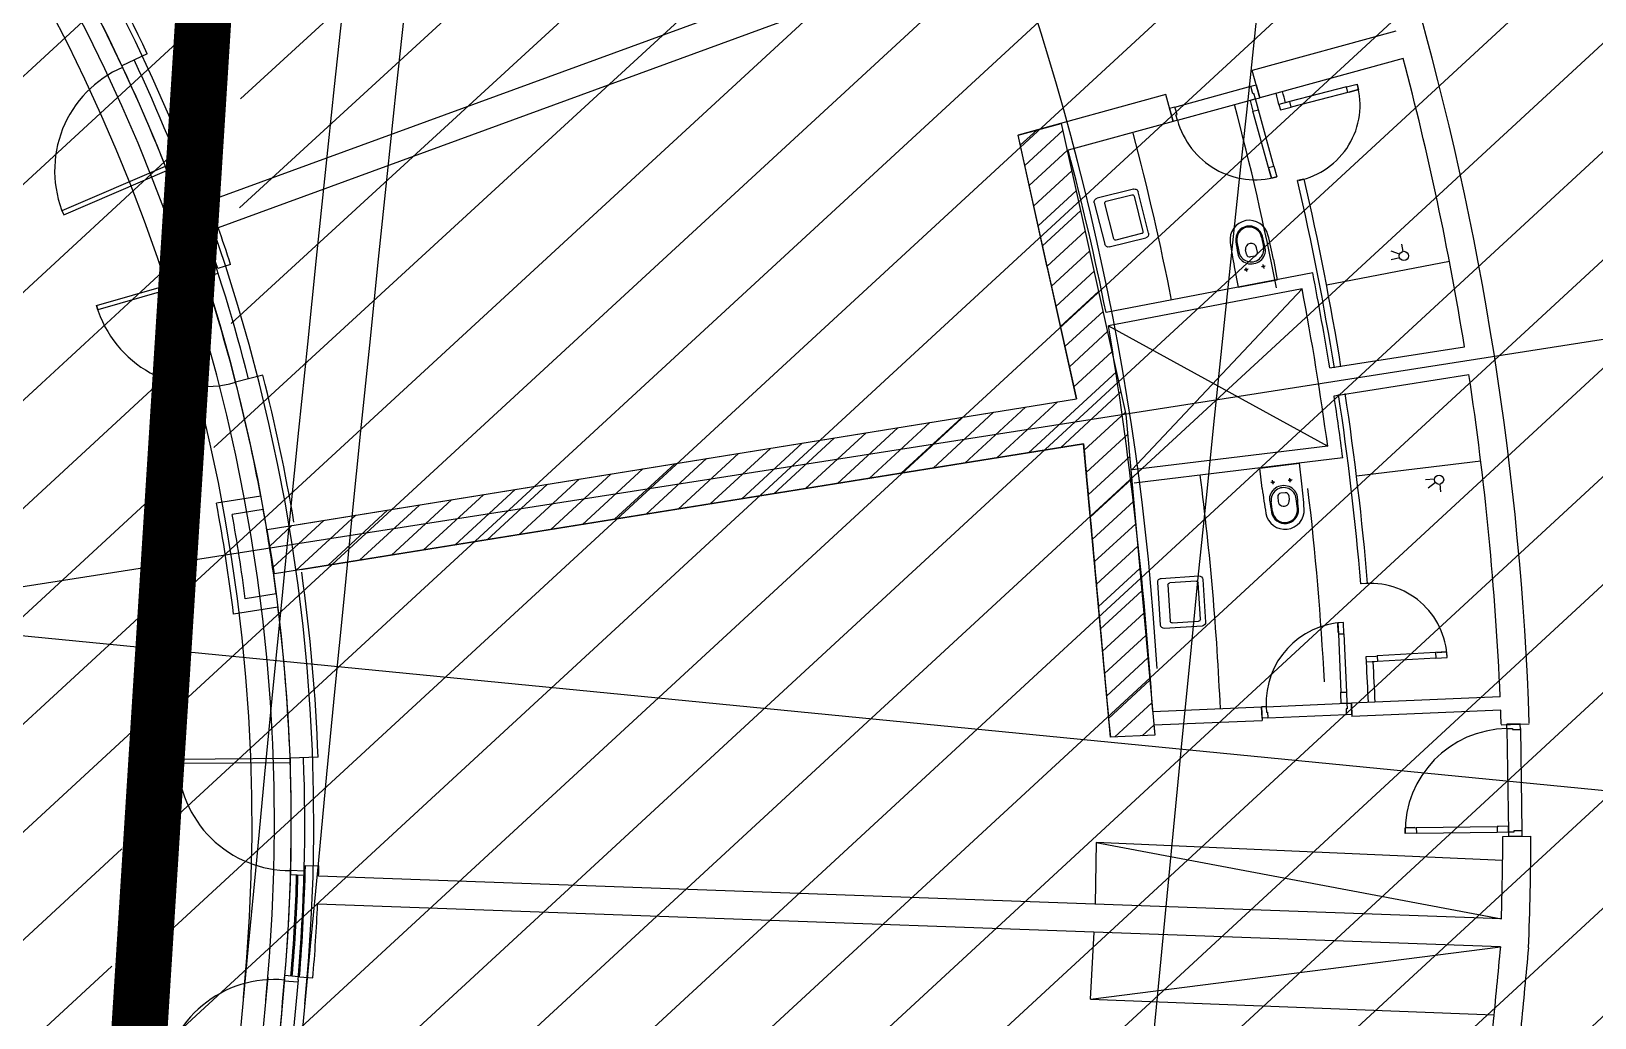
# Model space of a CAD drawing. Extents: x -678889171 to 586587, y -792238163 to 335485.
# Drawn here: x -678732955 to -678719034, y -791991106 to -791982318 of the extents above; entities that cross this region are included whole.
import ezdxf
from ezdxf.enums import TextEntityAlignment as Align

# ---------------------------------------------------------------- set-up
doc = ezdxf.new("R2010")
doc.units = 0
doc.header["$MEASUREMENT"] = 0
for name, color, linetype in [('A-FLOR-PATT', 252, 'Continuous'), ('A-SITE-PATT', 252, 'Continuous'), ('A-WALL', 252, 'Continuous')]:
    doc.layers.add(name, color=color, linetype=linetype)
for name, color, linetype, lineweight in [('BASEMENT3 LAYOUT$0$A-TABL-TEXT', 252, 'Continuous', 30), ('BASEMENT3 LAYOUT$0$HATCH11', 252, 'Continuous', 15), ('BASEMENT3 LAYOUT$0$HATCH2', 252, 'Continuous', 15)]:
    doc.layers.add(name, color=color, linetype=linetype, lineweight=lineweight)
doc.styles.add('Ground floor Towers$0$$Bas01-Rname$0$EN-SC', font='swissc.ttf')
doc.styles.add('Ground floor Towers$0$$Bas01-Rname$0$EN-SCL', font='swisscl.ttf')
doc.styles.add('Ground floor Towers$0$04-Ground Floor$0$V2-lower ground$0$LEVEL  FOR LICENSE LOWER GR$0$$LG- LEVEL$0$AR-SR', font='sarb.shx')

# ---------------------------------------------------------------- blocks, each defined once
blk = doc.blocks.new('A$C61C61320')
at = {"layer": 'BASEMENT3 LAYOUT$0$HATCH11'}
h = blk.add_hatch(dxfattribs=at)
h.set_pattern_fill('JIS_WOOD', color=256, scale=1000, style=0)
h.set_pattern_definition([(45, (-55979.95959305647, -92778.05480168064), (-499.9999991609842, 499.9999991609843), [])])
edge = h.paths.add_edge_path()
edge.add_line((-21467.74319023453, -134455.7384705361), (-52625.22989511769, -137297.8907696561))
edge.add_arc((469730.797268165, -78930.5305383486), 525606.8567419754, 175.7647423383216, 186.3757064635938, ccw=False)
edge.add_arc((-39265.1562679424, -44102.43736154633), 15691.08979022459, 0.9729785529091828, 165.2727067888424, ccw=False)
edge.add_arc((542230.0773749191, -76004.92878418005), 566720.1514529854, 176.7459500062832, 185.9199427217102)
at = {"layer": 'BASEMENT3 LAYOUT$0$HATCH2'}
h = blk.add_hatch(dxfattribs=at)
h.set_pattern_fill('JIS_WOOD', color=256, scale=1000, style=0)
h.set_pattern_definition([(45, (-845211.5632561638, -471074.8112416068), (-499.9999991609842, 499.9999991609843), [])])
edge = h.paths.add_edge_path()
edge.add_line((-87728.88771757309, -14436.92520058164), (11085.99286301623, -14077.61977391216))
edge.add_line((11085.9928630162, -14077.61977391216), (11086.00013759563, -61296.12011963065))
edge.add_line((11086.00013759569, -61296.12011963065), (-23868.16462742418, -60220.57708285929))
edge.add_line((-23868.16462742421, -60220.57708285929), (-23388.15647815715, -47455.2645226442))
edge.add_arc((-38984.06513334403, -44366.02445463254), 15898.9235792472, 348.7958745272753, 525.9866040010601)
edge.add_line((-54409.82303213701, -40516.12001080933), (-55179.78612954497, -49076.3717473704))
edge.add_line((-55179.78612954495, -49076.3717473704), (-87616.00626249687, -47227.09333388295))
edge.add_line((-87616.00626249681, -47227.09333388295), (-87728.88771757303, -14436.92520058164))
at = {"layer": 'BASEMENT3 LAYOUT$0$A-TABL-TEXT', "const_width": 500, "elevation": 212772}
blk.add_lwpolyline([(13292.15624613373, -61228.05794782194), (-23867.92079966073, -60211.66026523305), (-23463.29049043171, -42182.9191966572, 0.3384124495391637), (-36329.243561532, -28846.11297907433)], format="xyb", dxfattribs=at)
blk = doc.blocks.new('2')
at = {"layer": 'BASEMENT3 LAYOUT$0$A-TABL-TEXT', "const_width": 500, "elevation": 212772}
blk.add_lwpolyline([(131213.0125477271, 170969.3027568094), (94052.93550193263, 171985.7004393983), (94457.56581116165, 190014.4415079741, 0.3384124495391637), (81591.61274006136, 203351.247725557)], format="xyb", dxfattribs=at)
blk = doc.blocks.new('GR')
at = {"layer": 'A-FLOR-PATT'}
for p, q in [((121701.7436264968, 211239.8954150328), (49525, 196905)), ((74096.67376443453, 206778.3484341448), (64553.11298490399, 202838.5468063315)), ((71391.99909808383, 205932.2847276525), (64459.37893132203, 203070.4041618489)), ((74959.05192426144, 205012.7973490734), (73696.27818250368, 204610.2749584075)), ((75033.87045342546, 204774.2527222701), (73772.20425202655, 204372.083371724)), ((73772.20425202655, 204372.083371724), (73696.27818250368, 204610.2749584075)), ((74538.69564831826, 204499.2086156866), (74634.40886010631, 204528.1737859641)), ((74634.40886010631, 204528.1737859641), (74648.89144524507, 204480.3171800701)), ((72934.06510511646, 204367.3115359342), (71635.57430983766, 203950.9994623823)), ((73009.99117463932, 204129.1199492508), (72934.06510511645, 204367.3115359343)), ((73021.18497860507, 204258.6371247633), (73688.12142131865, 204471.2301194272)), ((73688.12142131865, 204471.2301194272), (73735.75973865534, 204486.4153333318)), ((73709.380720785, 204404.5364751559), (73688.12142131865, 204471.2301194272)), ((73718.90838425234, 204407.5735179368), (73709.380720785, 204404.5364751559)), ((73734.0935981569, 204359.9352006002), (73718.90838425234, 204407.5735179368)), ((73734.0935981569, 204359.9352006002), (73772.20425202626, 204372.0833717238)), ((73735.75973865534, 204486.4153333318), (73772.20425202626, 204372.0833717238)), ((74538.69564831826, 204499.2086156866), (74040.98694702034, 204348.5897302435)), ((74553.17823345702, 204451.3520097926), (74055.4695321591, 204300.7331243495)), ((74553.17823345702, 204451.3520097926), (74538.69564831826, 204499.2086156866)), ((74648.89144524507, 204480.3171800701), (74553.17823345702, 204451.3520097926)), ((74648.89144524507, 204480.3171800701), (74565.62095098945, 204455.1174819287)), ((74565.62095098945, 204455.1174819287), (74648.89144524507, 204480.3171800701)), ((63858.98281259195, 204360.7845743524), (63637.18302351634, 204245.4379060175)), ((73021.18497860509, 204258.6371247633), (72973.5466612684, 204243.4519108587)), ((72973.5466612684, 204243.4519108587), (73009.99117463932, 204129.1199492508)), ((73042.44427807145, 204191.943480492), (73021.18497860509, 204258.6371247633)), ((73048.10182850868, 204141.2681203744), (73734.09359815692, 204359.9352006002)), ((73734.09359815692, 204359.9352006002), (73686.45528082023, 204344.7499866956)), ((73686.45528082023, 204344.7499866956), (73712.87755301417, 204261.8593145297)), ((73712.87755301417, 204261.8593145297), (73716.82570862936, 204249.4733520222)), ((73716.82570862936, 204249.4733520222), (73764.46402596605, 204264.6585659268)), ((73874.75193323681, 203754.0348517207), (73716.82570862936, 204249.4733520222)), ((73764.46402596605, 204264.6585659268), (73734.09359815692, 204359.9352006002)), ((73922.3902505735, 203769.2200656253), (73764.46402596605, 204264.6585659268)), ((74040.98694702034, 204348.5897302435), (73945.27373523226, 204319.624559966)), ((73945.27373523226, 204319.624559966), (73959.75632037102, 204271.767954072)), ((74014.21051751047, 204340.4865245764), (73945.29251492354, 204319.5627044867)), ((73959.75632037102, 204271.767954072), (74043.02681462665, 204296.9676522134)), ((74055.4695321591, 204300.7331243495), (74040.98694702034, 204348.5897302435)), ((74043.02681462665, 204296.9676522134), (74055.4695321591, 204300.7331243495)), ((73009.99117463933, 204129.1199492507), (72086.18078486658, 203834.6456865092)), ((73048.10182850868, 204141.2681203744), (73009.99117463932, 204129.1199492508)), ((73032.91661460411, 204188.9064377111), (73042.44427807145, 204191.943480492)), ((73048.10182850868, 204141.2681203744), (73032.91661460411, 204188.9064377111)), ((71635.57430983768, 203950.9994623823, -6.574195595121094e-08), (72014.64736732762, 204070.841447892, -6.574195595121094e-08)), ((72250.55153646498, 201624.9668133421, -6.574195595121094e-08), (71635.57430983768, 203950.9994623823, -6.574195595121094e-08)), ((71943.0629231513, 202787.9831378622), (71635.57430983766, 203950.9994623823, -6.574195595121094e-08)), ((71659.14563930337, 203861.8454587148, -6.574195595121094e-08), (71800.41233006888, 204003.1121494803, -6.574195595121094e-08)), ((71706.09084891854, 203684.2842653028, -6.574195595121094e-08), (72031.01434944337, 204009.2077658277, -6.574195595121094e-08)), ((72014.64736732762, 204070.841447892, -6.574195595121094e-08), (72696.11968989394, 201504.5987424779, -6.574195595121094e-08)), ((71753.03605853347, 203506.7230718911, -6.574195595121094e-08), (72078.122823735, 203831.8098370926, -6.574195595121094e-08)), ((73874.75193323682, 203754.0348517207), (73922.3902505735, 203769.2200656253)), ((73905.12236104596, 203658.7582170473), (73874.75193323682, 203754.0348517207)), ((73905.12236104596, 203658.7582170473), (73878.70008885201, 203741.6488892132)), ((73878.70008885201, 203741.6488892132), (73905.12236104596, 203658.7582170473)), ((73952.76067838263, 203673.9434309519), (73905.12236104596, 203658.7582170473)), ((73922.3902505735, 203769.2200656253), (73952.76067838263, 203673.9434309519)), ((71799.98126814887, 203329.1618784799, -6.574195595121094e-08), (72125.2312980264, 203654.4119083574, -6.574195595121094e-08)), ((74189.84802680064, 203661.5630166888, -3.551404308755674e-08), (74139.2582407745, 203647.7057293498, -3.551404308755674e-08)), ((64061.21640242002, 203365.4749840926), (64170.94867010311, 203414.0427658941)), ((64299.27693047217, 203445.4148918874), (64189.5475604313, 203396.8405629951)), ((71846.92647776403, 203151.6006850684, -6.574195595121094e-08), (72172.33977231779, 203477.0139796222, -6.574195595121094e-08)), ((64058.64983049216, 203364.2477832872, -8.354615550108811e-07), (63156.47591361545, 202932.8752799754, -8.354615550108811e-07)), ((63173.73081365669, 202896.7883235428, -8.354615550108811e-07), (64075.90473053337, 203328.1608268546, -8.354615550108811e-07)), ((64075.90473053337, 203328.1608268546, -8.354615550108811e-07), (64058.64983049216, 203364.2477832872, -8.354615550108811e-07)), ((64081.45297817072, 203319.7532058913), (64191.18524585379, 203368.3209876929)), ((71893.87168737897, 202974.0394916567, -6.574195595121094e-08), (72219.44824660919, 203299.6160508869, -6.574195595121094e-08)), ((71940.81689699413, 202796.4782982448, -6.574195595121094e-08), (72266.55672090105, 203122.2181221517, -6.574195595121094e-08)), ((73839.15080429321, 203131.77106515), (73859.79260240472, 203045.7133115476)), ((75103.73518723212, 203056.1826034083), (75088.7992047978, 203121.1078785269)), ((73621.46402003682, 203080.8005426178), (73641.1735181712, 202994.5244945647)), ((73710.22733130022, 202974.4817010886), (73701.31648211763, 203012.5384838561)), ((73806.81497790825, 202997.0973267206), (73797.90412872566, 203035.154109488)), ((74433.76264858923, 202731.1886600324), (75518.5412554843, 202984.8951679234)), ((75072.98082950237, 203029.1661331398), (74995.68273847117, 203054.0374954158)), ((75075.06384839604, 202996.998486884), (74999.9989647893, 202976.0629120644)), ((63156.47591361545, 202932.8752799754, -8.354615550108811e-07), (63173.73081365669, 202896.7883235428, -8.354615550108811e-07)), ((71987.76210660953, 202618.9171048335, -6.574195595121094e-08), (72313.66519519221, 202944.8201934162, -6.574195595121094e-08)), ((73606.4659040973, 202856.6159395502), (73648.46967413825, 202677.2246919703)), ((73730.95819115404, 202840.3255643178), (73696.87988841937, 202832.3462609195)), ((73709.92938808752, 202853.375063986), (73717.90869148589, 202819.2967612513)), ((73784.44440704856, 202961.0479500351), (73746.2767079857, 202952.1111302289)), ((73881.87638897901, 202875.6624793678), (73847.7980862444, 202867.6831759694)), ((73860.84758591255, 202888.711979036), (73868.82688931092, 202854.6336763013)), ((73952.11726040623, 202937.5488740195), (73994.12103044718, 202758.1576264395)), ((71943.0629231513, 202787.9831378622), (72250.55153646495, 201624.9668133421)), ((72034.7073162247, 202441.3559114221, -6.574195595121094e-08), (72360.77366948384, 202767.4222646812, -6.574195595121094e-08)), ((74306.5424903159, 202831.3099085781), (72482.0505561753, 202404.1093276094)), ((73648.46967413825, 202677.2246919703), (73994.12103044718, 202758.1576264395)), ((72081.6525258394, 202263.7947180101, -6.574195595121094e-08), (72407.88214377523, 202590.024335946, -6.574195595121094e-08)), ((74217.3353574391, 202687.176827281), (72510.2938097781, 202287.4796202793)), ((72768.54171545534, 201013.2235574264), (74217.3353574391, 202687.176827281)), ((63497.76780623735, 202101.2336407635, -1.190446703111484e-07), (64446.2537086877, 202418.0529990089, -1.190446703111484e-07)), ((64438.47105461723, 202439.9461066302), (64551.35719088969, 202481.6022233503)), ((64446.2537086877, 202418.0529990089, -1.190446703111484e-07), (64458.92648291462, 202380.1135631487, -1.190446703111484e-07)), ((64455.78064629826, 202393.0379193295), (64568.6667825707, 202434.6940360497)), ((64675.60597904863, 202516.9290340495), (64563.55052100845, 202475.4251646225)), ((64458.92648291462, 202380.1135631487, -1.190446703111484e-07), (63510.44058046425, 202063.2942049032, -1.190446703111484e-07)), ((72128.5977354548, 202086.2335245989, -6.574195595121094e-08), (72454.99061806663, 202412.6264072107, -6.574195595121094e-08)), ((72510.2938097781, 202287.4796202793), (74502.52241498991, 201294.3818542883)), ((72175.54294507019, 201908.6723311872, -6.574195595121094e-08), (72502.09909235826, 202235.2284784752, -6.574195595121094e-08)), ((74492.40383874791, 201991.6261352656), (75683.98933658183, 202228.2769240279)), ((63510.44058046425, 202063.2942049032, -1.190446703111484e-07), (63497.76780623735, 202101.2336407635, -1.190446703111484e-07)), ((72222.48815468536, 201731.1111377757, -6.574195595121094e-08), (72549.20756664989, 202057.8305497402, -6.574195595121094e-08)), ((71843.82943579904, 201127.9460158627, -6.574195595121094e-08), (72596.31604094105, 201880.4326210048, -6.574195595121094e-08)), ((74541.10311431778, 201746.4152452975), (75732.69820834056, 201983.0679398782)), ((65097.82561816767, 200169.0192964975, -6.574195595121094e-08), (72250.55153646498, 201624.9668133421, -6.574195595121094e-08)), ((65335.96599864803, 200217.4931090805), (72250.55153646495, 201624.9668133421)), ((71562.2577671085, 201070.8807501988, -6.574195595121094e-08), (72082.0438517672, 201590.6668348575, -6.574195595121094e-08)), ((72125.4011044898, 201185.0112815269, -6.574195595121094e-08), (72643.42451523268, 201703.0346922697, -6.574195595121094e-08)), ((64878.02999886058, 201503.9895030295), (64763.07305822266, 201469.5671004526)), ((65002.57326694551, 201541.2584565566), (64763.07963996127, 201469.5451176585)), ((70999.11442972627, 200956.7502188704, -6.574195595121094e-08), (71518.27511983132, 201475.9109089754, -6.574195595121094e-08)), ((71280.6860984175, 201013.8154845345, -6.574195595121094e-08), (71800.15948579926, 201533.2888719162, -6.574195595121094e-08)), ((72336.73077797866, 201171.8345519891, -6.574195595121094e-08), (72690.53298952407, 201525.6367635345, -6.574195595121094e-08)), ((72696.11968989394, 201504.5987424779, -6.574195595121094e-08), (73069.66635154773, 198659.4341468274, -6.574195595121094e-08)), ((70154.39942365396, 200785.554421878, -6.574195595121094e-08), (70672.62202192773, 201303.7770201517, -6.574195595121094e-08)), ((70435.97109234496, 200842.6196875423, -6.574195595121094e-08), (70954.50638789544, 201361.1549830928, -6.574195595121094e-08)), ((70717.5427610355, 200899.6849532062, -6.574195595121094e-08), (71236.39075386361, 201418.5329460343, -6.574195595121094e-08)), ((72363.00740462868, 200973.604775612, -6.574195595121094e-08), (72719.08479476231, 201329.6821657456, -6.574195595121094e-08)), ((72329.50101484571, 201226.3755837682, -6.574195595121094e-08), (65177.45221148062, 199776.891809693, -6.574195595121094e-08)), ((65415.47438618093, 199825.1310331076, -6.574195595121094e-08), (72329.50101487405, 201226.3755836173, 6.574195595121094e-08)), ((69591.25608627195, 200671.4238905497, -6.574195595121094e-08), (70108.85328999185, 201189.0210942696, -6.574195595121094e-08)), ((69872.82775496319, 200728.4891562138, -6.574195595121094e-08), (70390.73765596002, 201246.3990572107, -6.574195595121094e-08)), ((72674.1658547202, 198626.2383955441, -6.574195595121094e-08), (72329.50101484571, 201226.3755837682, -6.574195595121094e-08)), ((74502.52241498991, 201294.3818542883), (72773.4642889012, 201014.0214994118)), ((74641.48244766051, 201195.2581882368), (72793.90756397329, 200897.0421231146)), ((74769.52205331138, 201040.5708534292), (75868.99341321217, 201220.6574701395)), ((69028.11274889065, 200557.2933592217, -6.574195595121094e-08), (69545.0845580562, 201074.2651683872, -6.574195595121094e-08)), ((69309.68441758142, 200614.3586248858, -6.574195595121094e-08), (69826.96892402438, 201131.6431313287, -6.574195595121094e-08)), ((72389.28403127869, 200775.3749992354, -6.574195595121094e-08), (72745.13982445141, 201131.2307924081, -6.574195595121094e-08)), ((73906.10128601146, 201076.0539730874), (74256.52725249634, 201132.8575118252)), ((73935.58202576597, 200894.1847277778), (73906.10128601146, 201076.0539730874)), ((74286.00799225084, 200950.9882665156), (74256.52725249634, 201132.8575118252)), ((75463.72790258305, 201039.9948659761), (75386.35969832973, 201030.6569853524)), ((68183.39774281811, 200386.0975622295, -6.574195595121094e-08), (68699.43146015261, 200902.131279564, -6.574195595121094e-08)), ((68464.96941150911, 200443.1628278934, -6.574195595121094e-08), (68981.31582612055, 200959.5092425048, -6.574195595121094e-08)), ((68746.54108019965, 200500.2280935573, -6.574195595121094e-08), (69263.20019208826, 201016.8872054459, -6.574195595121094e-08)), ((72415.56065792846, 200577.1452228585, -6.574195595121094e-08), (72771.19485414075, 200932.7794190708, -6.574195595121094e-08)), ((74044.48874089954, 200956.6589885629), (74009.93970195034, 200951.0586396733)), ((74030.01439586976, 200936.5842946435), (74024.41404698012, 200971.1333335927)), ((74197.49162767458, 200981.4605336456), (74162.94258872542, 200975.860184756)), ((74183.01728264484, 200961.3858397262), (74177.4169337552, 200995.9348786754)), ((75474.09522154264, 201009.4724949847), (75412.16754119046, 200956.9506714755)), ((75512.83940492163, 200996.2585463154), (75523.84689954101, 200930.5530672234)), ((113820, 196230), (34175.18813875422, 200776.8610822483)), ((67620.2544054361, 200271.9670309008, -6.574195595121094e-08), (68135.66272821696, 200787.3753536816, -6.574195595121094e-08)), ((67901.82607412711, 200329.0322965651, -6.574195595121094e-08), (68417.54709418444, 200844.7533166225, -6.574195595121094e-08)), ((74034.82812176338, 200692.6062265343), (74020.19506490699, 200779.8867766667)), ((74076.41200459066, 200824.7175514825), (74082.66616762144, 200786.1350762826)), ((74139.920091122, 200865.4037032436), (74101.22516749887, 200859.1313124872)), ((74174.33385212673, 200840.5905403354), (74180.58801515751, 200802.0080651356)), ((74255.52189417796, 200728.3803655808), (74241.83401550348, 200815.8141277198)), ((66775.5393993638, 200100.7712339088, -6.574195595121094e-08), (67290.00963031338, 200615.2414648584, -6.574195595121094e-08)), ((67057.1110680548, 200157.8364995727, -6.574195595121094e-08), (67571.89399628108, 200672.619427799, -6.574195595121094e-08)), ((67338.68273674557, 200214.9017652369, -6.574195595121094e-08), (67853.77836224902, 200729.9973907403, -6.574195595121094e-08)), ((72441.83728457801, 200378.9154464814, -6.574195595121094e-08), (72797.24988383031, 200734.3280457337, -6.574195595121094e-08)), ((66212.39606198203, 199986.6407025803, -6.574195595121094e-08), (66726.2408983775, 200500.4855389758, -6.574195595121094e-08)), ((66493.96773067326, 200043.7059682449, -6.574195595121094e-08), (67008.12526434544, 200557.8635019171, -6.574195595121094e-08)), ((72468.11391122802, 200180.6856701048, -6.574195595121094e-08), (72823.30491351942, 200535.8766723962, -6.574195595121094e-08)), ((65028.93088401796, 200463.2631913441), (64636.24498594319, 200386.0612071291)), ((65055.33831370691, 200346.1577841541), (64780.51769572013, 200292.1280949909)), ((65367.68105590972, 199815.4449055884, -6.574195595121094e-08), (65880.58780047367, 200328.3516501524, -6.574195595121094e-08)), ((65649.25272460049, 199872.5101712521, -6.574195595121094e-08), (66162.47216644185, 200385.7296130934, -6.574195595121094e-08)), ((65930.82439329149, 199929.5754369164, -6.574195595121094e-08), (66444.35653240979, 200443.1075760347, -6.574195595121094e-08)), ((72494.39053787803, 199982.4558937277, -6.574195595121094e-08), (72849.35994320898, 200337.4252990587, -6.574195595121094e-08)), ((65127.26517981756, 200024.0418355495, -6.574195595121094e-08), (65316.81906853803, 200213.59572427, -6.574195595121094e-08)), ((65165.15924539836, 199837.4294981037, -6.574195595121094e-08), (65598.70343450597, 200270.9736872113, -6.574195595121094e-08)), ((65177.45221148062, 199776.891809693, -6.574195595121094e-08), (65097.82561816767, 200169.0192964975, -6.574195595121094e-08)), ((72520.66716452781, 199784.2261173509, -6.574195595121094e-08), (72875.41497289808, 200138.9739257211, -6.574195595121094e-08)), ((74899.64340873124, 200087.5969717778, -3.551404308755674e-08), (74847.5976751429, 200081.0706805017, -3.551404308755674e-08)), ((72546.94379117759, 199585.996340974, -6.574195595121094e-08), (72901.47000258765, 199940.5225523841, -6.574195595121094e-08)), ((72573.22041782737, 199387.7665645971, -6.574195595121094e-08), (72927.52503227699, 199742.0711790468, -6.574195595121094e-08)), ((74706.6487300468, 199731.4703009829), (74656.82218432114, 199727.3091303486)), ((74656.82218432114, 199727.3091303486), (74664.06262122473, 199640.610940786)), ((74664.06262122473, 199640.610940786), (74656.82218432114, 199727.3091303486)), ((74656.82218432114, 199727.3091303486), (74665.14452558964, 199627.6560388973)), ((74665.14452558964, 199627.6560388973), (74714.97107131529, 199631.8172095316)), ((74714.97107131529, 199631.8172095316), (74706.6487300468, 199731.4703009829)), ((74714.97107131527, 199631.8172095316), (74758.24724591147, 199113.6211339848)), ((65201.94771621263, 199600.4328461931), (64927.12709822584, 199546.4031570299)), ((72599.49704447715, 199189.5367882203, -6.574195595121094e-08), (72953.58006196632, 199543.6198057095, -6.574195595121094e-08)), ((74665.14452558963, 199627.6560388973), (74708.4207001858, 199109.4599633506)), ((75537.20265524567, 199496.5862274757), (75019.70983390241, 199445.5844641928)), ((75636.72050550398, 199506.3942588762), (75537.20265524567, 199496.5862274757)), ((75537.20265524567, 199496.5862274757), (75542.10667094594, 199446.8273023465)), ((75636.72050550398, 199506.3942588762), (75550.13997577924, 199497.8612715577)), ((75550.13997577924, 199497.8612715577), (75636.72050550398, 199506.3942588762)), ((75641.62452120426, 199456.6353337471), (75636.72050550398, 199506.3942588762)), ((65221.8379925781, 199482.0461677112), (64829.15209450334, 199404.8441834962)), ((74920.19198364408, 199435.7764327922), (75006.77251336882, 199444.3094201107)), ((74925.09599934435, 199386.0175076631), (74920.19198364408, 199435.7764327922)), ((74996.7730463047, 199393.0816747995), (74925.08971691664, 199386.0818451188)), ((75024.61384960268, 199395.8255390636), (74925.09599934435, 199386.0175076631)), ((75006.77251336882, 199444.3094201107), (75019.70983390241, 199445.5844641928)), ((75019.70983390241, 199445.5844641928), (75024.61384960268, 199395.8255390636)), ((75542.10667094594, 199446.8273023465), (75024.61384960268, 199395.8255390636)), ((75542.10667094594, 199446.8273023465), (75641.62452120426, 199456.6353337471)), ((72625.77367112716, 198991.3070118432, -6.574195595121094e-08), (72979.63509165589, 199345.1684323719, -6.574195595121094e-08)), ((72652.05029777717, 198793.0772354666, -6.574195595121094e-08), (73005.69012134522, 199146.7170590346, -6.574195595121094e-08)), ((74708.4207001858, 199109.4599633506), (74758.24724591147, 199113.6211339848)), ((74709.50260455071, 199096.5050614619), (74708.4207001858, 199109.4599633506)), ((74716.7430414543, 199009.8068718992), (74709.50260455071, 199096.5050614619)), ((74758.24724591147, 199113.6211339848), (74766.56958717995, 199013.9680425335)), ((76127.49198038221, 199127.622927011), (74806.42959958571, 199017.2968768063)), ((72712.97527213185, 198629.4958067946, -6.574195595121094e-08), (73031.74515103432, 198948.2656856971, -6.574195595121094e-08)), ((73042.08262650907, 198869.5290183718, -6.574195595121094e-08), (74009.20485151449, 198950.7181452803)), ((74009.20485151449, 198950.7181452803), (74019.21596186243, 198831.1364650402)), ((74049.06732873055, 198954.0471854003), (74009.20609215002, 198950.7182488929)), ((74017.52843341853, 198851.0651574416), (74009.20609215002, 198950.7182488929)), ((74049.06732873055, 198954.0471854003), (74766.56958717995, 199013.9680425335)), ((74049.06732873055, 198954.0471854003), (74053.22849936479, 198904.2206396747)), ((74766.56958717995, 199013.9680425335), (74716.7430414543, 199009.8068718992)), ((74770.7307578142, 198964.1414968078), (74760.76544866906, 198963.309262681)), ((74760.76544866906, 198963.309262681), (74764.92661930331, 198913.4827169554)), ((74766.56958717995, 199013.9680425335), (74806.43082376047, 199017.2969790409)), ((74766.56958717995, 199013.9680425335), (74770.7307578142, 198964.1414968078)), ((74806.42959958571, 199017.2968768063), (74816.44070993894, 198897.7151965031)), ((74814.75316502897, 198917.6438875896), (74806.43082376047, 199017.2969790409)), ((76137.25008798281, 199008.0201176568), (74816.41640910841, 198897.7131670647)), ((73057.68271176371, 198750.7090292999), (74019.2159618624, 198831.1364650402)), ((74067.35497914418, 198855.2263280759), (74017.52843341853, 198851.0651574416)), ((74053.22849936479, 198904.2206396747), (74063.19380850992, 198905.0528738015)), ((74063.19380850992, 198905.0528738015), (74067.35497914418, 198855.2263280759)), ((74067.35497914418, 198855.2263280759), (74764.92661930331, 198913.4827169554)), ((74764.92661930331, 198913.4827169554), (74814.75316502897, 198917.6438875896)), ((76147.14393628127, 198878.3938328134), (76396.45326231532, 198897.0368692458)), ((76316.61513863613, 198892.5985892755), (76196.80013143574, 198885.9379549558)), ((76199.02034287562, 198845.9996192223), (76196.80013143574, 198885.9379549558)), ((76199.02034287562, 198845.9996192223), (76248.94326254248, 198848.7748835222)), ((76199.02034287562, 198845.9996192223), (76250.08520599283, 197927.417897352)), ((76248.94326254248, 198848.7748835222), (76249.49831540245, 198838.7902995888)), ((76249.49831540245, 198838.7902995888), (76319.39040293597, 198842.6756696086)), ((76319.39040293597, 198842.6756696086), (76316.61513863613, 198892.5985892755)), ((76318.83535007607, 198852.660253542), (76369.90021319328, 197934.0785316716)), ((73069.66635154773, 198659.4341468274, -6.574195595121094e-08), (72674.1658547202, 198626.2383955441, -6.574195595121094e-08)), ((73069.6663515477, 198659.4341468274), (72674.16585472017, 198626.2383955441)), ((72958.05181344133, 198650.0659450775, -6.574195595121094e-08), (73057.80018072389, 198749.81431236, -6.574195595121094e-08)), ((73057.68271176371, 198750.7090292999), (73069.6663515477, 198659.4341468274)), ((64384.83878912083, 198094.2871557947, -9.649102274143727e-09), (65383.71984045166, 198141.5804766581, -9.649102274143727e-09)), ((65385.61157325175, 198101.6252348616, -9.649102274143727e-09), (64386.73052192089, 198054.3319139982, -9.649102274143727e-09)), ((65383.71984045166, 198141.5804766581, -9.649102274143727e-09), (65385.61157325175, 198101.6252348616, -9.649102274143727e-09)), ((65633.02346738987, 198160.9598125786), (65383.77537646018, 198141.584793687)), ((64386.73052192089, 198054.3319139982, -9.649102274143727e-09), (64384.83878912083, 198094.2871557947, -9.649102274143727e-09)), ((75428.57405915637, 197931.8264825014), (76147.46410235926, 197971.7902884192)), ((76160.44406147263, 197972.5118571371), (76147.46410235926, 197971.7902884192)), ((76147.46410235926, 197971.7902884192), (76150.2393666591, 197921.8673687523)), ((76247.30994169298, 197977.3408170189), (76160.44406147263, 197972.5118571371)), ((76250.08520599283, 197927.417897352), (76247.30994169298, 197977.3408170189)), ((75328.72821982265, 197926.2759539017), (75428.57405915637, 197931.8264825013)), ((75328.72821982265, 197926.2759539017), (75415.59410004299, 197931.1049137834)), ((75415.59410004299, 197931.1049137834), (75328.72821982265, 197926.2759539017)), ((75331.50348412248, 197876.3530342348), (75328.72821982265, 197926.2759539017)), ((75431.34932345622, 197881.9035628345), (75331.50348412248, 197876.3530342348)), ((75428.57405915637, 197931.8264825013), (75431.34932345622, 197881.9035628345)), ((75431.34932345622, 197881.9035628345), (76150.2393666591, 197921.8673687523)), ((76150.2393666591, 197921.8673687523), (76250.08520599283, 197927.417897352)), ((76202.21504271368, 197884.6950045869), (76451.90840548016, 197898.575623627)), ((76250.08520599283, 197927.417897352), (76300.00812565969, 197930.1931616519)), ((76250.08520599283, 197927.417897352), (76252.30541743271, 197887.4795616185)), ((76372.12042463309, 197894.1401959381), (76252.30541743271, 197887.4795616185)), ((76299.45307279972, 197940.1777455852), (76369.34516033324, 197944.063115605)), ((76300.00812565969, 197930.1931616519), (76299.45307279972, 197940.1777455852)), ((76369.34516033324, 197944.063115605), (76372.12042463309, 197894.1401959381)), ((76209.21855720323, 197671.5360969693), (72587.07897524472, 197683.4077605678)), ((72587.07897524472, 197683.4077605678), (72598.41124023095, 197135.9260815616)), ((72587.07897524472, 197683.4077605678), (76219.06649941046, 197151.921073219)), ((65549.20406966636, 197142.5865304815), (65429.19882933032, 197142.5865304815)), ((65559.27266573574, 197193.1810397817), (65679.25341090675, 197195.3306416126)), ((76219.06649941046, 197151.921073219), (65680.6373305093, 197103.5198524895)), ((65550.61363861247, 197104.5305516325), (65430.6042969166, 197104.5305516325)), ((76219.77701508343, 196901.9216997498), (65681.76060649447, 196853.5223747581)), ((72592.33685804301, 196287.3381543962), (76219.77701676975, 196901.9216997557)), ((72592.33685804301, 196287.3381543962), (72600.9165062317, 196885.962967502)), ((72592.33685804297, 196287.3381543962), (76187.31091772972, 196294.0243327451)), ((65534.03358560109, 196150.6064442045), (65414.02478641803, 196156.0815792252)), ((65536.52641052239, 196200.5447235037), (65416.43689895613, 196206.0235408477)), ((65546.30860002854, 196200.217409794), (65666.1923284223, 196194.9361536887))]:
    blk.add_line(p, q, dxfattribs=at)
at = {"layer": 'A-FLOR-PATT', "extrusion": (-7.401794135233465e-17, -2.18163806663778e-17, -1)}
for p, q in [((72682.59087292466, 203513.1052906923), (72360.98943292955, 203418.3150370105)), ((72443.3084454193, 203395.9727333088), (72668.42945341591, 203462.3259108861)), ((72689.24903809978, 203450.9853515704), (72780.8796166589, 203140.1039595751)), ((72831.65899646492, 203125.9425400664), (72724.23004229227, 203490.4241720608)), ((72338.30831429816, 203376.6758676427), (72445.73726847081, 203012.1942356484)), ((72523.59846466279, 203064.2717566296), (72431.96788610367, 203375.153148625)), ((72769.53905734303, 203119.2843748913), (72544.41804934642, 203052.9311973141)), ((72487.37643783865, 202989.5131170169), (72808.97787783365, 203084.3033706986))]:
    blk.add_line(p, q, dxfattribs=at)
at = {"layer": 'A-FLOR-PATT', "extrusion": (-7.673729954374687e-17, -8.123851682006905e-18, -1)}
for p, q in [((73069.56441305106, 200058.076666275), (73402.98122502549, 200093.3740867586)), ((73439.8526482713, 200063.5621476094), (73479.85639148601, 199685.6897607052)), ((73079.75621711672, 199643.332856125), (73039.75247390202, 200021.2052430292)), ((73131.60507546877, 200002.8331541605), (73165.72591526958, 199680.5302359182)), ((73379.90281342546, 200045.9770601217), (73146.51104504336, 200021.2688657832)), ((73432.45936484914, 199708.7681723051), (73398.33852504834, 200031.0710905474)), ((73450.04445233691, 199648.8183374594), (73116.62764036248, 199613.5209169758)), ((73184.16162689246, 199665.6242663439), (73417.55339527456, 199690.3324606824))]:
    blk.add_line(p, q, dxfattribs=at)
at = {"layer": 'A-FLOR-PATT'}
for centre, radius in [((75112.1827023369, 203015.553387855), 41.49811643827707), ((73713.9190397867, 202836.3359126187), 7.499999999999993), ((73864.83723761173, 202871.6728276686), 7.499999999999993), ((75505.120141305, 201037.0323937809), 41.49811643827707), ((74027.21422142493, 200953.8588141181), 7.5), ((74180.21710820003, 200978.6603592008), 7.5)]:
    blk.add_circle(centre, radius, dxfattribs=at)
for centre, radius, start, end in [((687279.656740699, 163488.6097753342), 632022.5456272444, 169.8809308091749, 188.016783999427), ((687279.656740699, 163488.6097753342), 623072.5456272444, 169.8809308091749, 188.016783999427), ((687377.2148750997, 163494.3993246956), 622619.9563395467, 169.8833632136182, 188.0029312343603), ((687457.6315433225, 163499.1463224945), 615150.2507543761, 171.0710527946992, 188.0887984813754), ((49526.59955092936, 196905.9360870057), 23655.24608071568, 5.69885754428108, 152.2212887960275), ((49526.59955092927, 196905.9360870057), 23655.24608071568, 5.698857544488487, 152.2212887979112), ((49526.59955092936, 196905.9360870057), 16105.24608071568, 356.629771538797, 162.8497907589046), ((49526.59955092927, 196905.9360870057), 16105.24608071568, 356.629771538693, 162.8497907594026), ((49526.59955092936, 196905.9360870057), 15755.24608071568, 356.629771538797, 167.8129631575567), ((49526.59955092936, 196905.9360870057), 15555.24608071568, 356.629771538797, 160.8095075808868), ((49526.59955092927, 196905.9360870057), 15555.24608071568, 356.629771538693, 160.8095075811821), ((49526.59955092936, 196905.9360870057), 15905.24608071568, 356.629771538797, 78.14788414415231), ((49526.59955092936, 196905.9360870057), 16155.24608071567, 27.48075370789352, 32.82992878162283), ((49525.41630848356, 196904.6111924204), 26944.83145132151, 4.250545330312077, 18.3304839091684), ((49526.59955092936, 196905.9360870057), 15905.24608071567, 27.48081863195356, 31.82647719734986), ((49525.4004307963, 196904.6328618976), 26694.81147418241, 11.50340514268843, 17.14552116309912), ((73980.87942659188, 204316.093926205, -3.548353352854523e-08), 687.0797532929829, 284.1199714178074, 17.97900493502429), ((49526.59955092942, 196905.9360870057), 25519.29516450719, 16.88852940270905, 17.11891956332842), ((49526.59955092942, 196905.9360870057), 25579.29516450719, 16.88852940270905, 17.12023623420256), ((64075.90472468914, 203328.1608240602, -8.354581602220755e-07), 999.9999999999949, 115.554694080376, 205.5546940815044), ((49547.36200292041, 196915.6768289392), 15882.34100294352, 16.66184699129801, 27.78258982802148), ((49526.2528121182, 196907.0939031589), 16025.24608071567, 16.66966440968386, 27.47662317467909), ((49526.59955092936, 196905.9360870057), 25136.31831008305, 13.29708699060844, 17.11036720257484), ((73734.09359815692, 204359.9352006002), 719.9999999997034, 197.6802271500922, 287.6802271506334), ((48991.48119031917, 196767.9936343106), 24751.66082465617, 13.4844649006929, 17.01337112264011), ((50170.64243397694, 196999.9555584098), 22956.56355721505, 13.61566149216582, 17.32087454413911), ((49526.59955092942, 196905.9360870057), 25519.29516450719, 11.50334655970955, 15.31842542664928), ((49526.59955092942, 196905.9360870057), 25579.29516450719, 11.50334655970955, 15.31842542664928), ((49598.69461662258, 196937.7945298151), 15956.57435938513, 20.30660860717942, 23.87790647333604), ((50993.57850093282, 197543.179000645), 14556.02965144394, 22.31636618419298, 23.92145530272963), ((49526.2528121182, 196907.0939031589), 15959.24608071567, 20.35592753832334, 23.7774257006144), ((49526.2528121182, 196907.0939031589), 15971.24608071567, 20.3558513807551, 23.77749848990902), ((73730.44528359977, 203105.6969774841), 171.5000000000153, 16.38633810790464, 189.9700233526411), ((73730.44528359981, 203105.6969774841), 120.4999999999999, 16.3863381114304, 189.9700233493119), ((73730.44528359981, 203105.6969774841), 111.78885578103, 13.48813926826764, 192.8682221928743), ((70057.45409072816, 202025.628485634), 3948.999999999996, 14.8025027670191, 16.3863381114304), ((70057.45409072743, 202025.6284856352), 4000.000000000365, 13.17818073025003, 16.38633810788456), ((77501.12907377625, 203768.5363279361), 4000.000000000929, 189.9700233526372, 193.1781807302717), ((77501.12907377537, 203768.5363279358), 3948.999999999996, 189.9700233493119, 191.5538586870476), ((73730.12188591545, 202997.6240183256), 99.99999999999991, 191.5538586870476, 226.8962776241406), ((73750.62152219284, 203019.527554855), 112.2676204798004, 192.8682221928743, 13.48813926826764), ((73750.62152219284, 203019.527554855), 129.9999999999999, 226.8962776241406, 339.4600838357214), ((73749.61030542168, 203023.8462966721), 49.59999999999992, 13.17818072967744, 193.1781807296774), ((73739.43730507286, 202981.3211040015), 29.99999999999997, 193.1781807296774, 283.1781807306793), ((73777.60500413566, 202990.2579238077), 29.99999999999997, 283.1781807306793, 13.17818072967744), ((73778.71436169888, 203009.0017594699), 99.99999999999991, 339.4600838357214, 14.8025027670191), ((53555.24270849433, 198465.7128828288), 11835.32135486846, 20.01699066831423, 21.68350636401878), ((49526.59955099044, 196905.9360870174), 25478.53266970961, 11.51397055551151, 13.44803610422359), ((49526.59955099044, 196905.9360870174), 25358.53266970961, 9.965548068506996, 13.17818073027334), ((37055.07025831846, 195017.5051540186), 36192.58414426431, 6.109636275979653, 11.58767719668191), ((64446.25370254345, 202418.0529969566, -1.190966775024144e-07), 999.9999999999949, 198.4706816291523, 288.4706816290201), ((49525.4004307963, 196904.6328618976), 26694.81147418241, 4.776794083221056, 10.96682157164256), ((49526.59955099044, 196905.9360870174), 25478.53266970961, 9.691923793936375, 10.9517716829616), ((49526.59955092933, 196905.9360870059), 25519.29516450719, 7.147316811359823, 10.96239567726564), ((49526.59955092933, 196905.9360870059), 25579.29516450719, 7.147316811359823, 10.96239567726564), ((49526.59955092936, 196905.9360870057), 15905.24608071567, 12.92394515142862, 16.67393558926014), ((49526.59955092936, 196905.9360870057), 16155.24608071567, 11.92600395405365, 16.67386949341069), ((2257131.651022926, 489512.983302476), 2203739.912709731, 187.5168052037392, 187.5849983906306), ((48979.38021498141, 196828.9245392846), 24751.66082465617, 4.846475356508114, 9.679433789731547), ((77884.04361996261, 201534.2246008801), 4000.000000000852, 189.2074748159578, 192.4156321935922), ((74130.91735941933, 200798.4499689061), 130, 42.92557170951779, 155.4893779212654), ((74130.91735941933, 200798.4499689061), 112.2676204798005, 8.89751627841877, 189.5174333539063), ((74152.88452980862, 200818.8814011879), 100, 7.58315277836688, 42.92557170951779), ((70337.54639805458, 200310.9483934118), 4000.000000000654, 5.999317438344837, 9.207474815979378), ((49526.59955092936, 196905.9360870057), 25136.31831008305, 5.229649526335042, 9.168999943410672), ((74103.6208281639, 200810.8958269087), 100, 155.4893779212654, 190.8317968597271), ((77884.04361996175, 201534.2246008802), 3949, 190.8317968597271, 192.4156321972611), ((74106.02546654719, 200829.5178505307), 30, 99.20747481563986, 189.2074748156398), ((74131.62709138951, 200794.0715707091), 49.59999999999997, 189.2074748156398, 9.207474815639841), ((74144.72039017026, 200835.7902412871), 30, 9.207474815639841, 99.20747481563986), ((70337.54639805507, 200310.9483934132), 3949, 5.999317434713971, 7.58315277836688), ((74145.0782416117, 200711.0902561345), 171.5000000000106, 192.4156321935934, 5.999317438333037), ((74145.07824161173, 200711.0902561345), 120.5, 192.4156321972611, 5.999317434713971), ((74145.07824161173, 200711.0902561345), 111.7888557810301, 189.5174333539063, 8.89751627841877), ((49526.59955092936, 196905.9360870057), 15505.24608071567, 9.274542586209149, 12.97043454268025), ((49526.59955092936, 196905.9360870057), 15905.24608071567, 9.753476860446694, 12.49150026844256), ((49526.59955092936, 196905.9360870057), 15625.24608071567, 9.728939761100868, 12.51603736778828), ((74956.65034541764, 199402.8862324471, -3.548353352854527e-08), 687.0797532929839, 4.486737302353379, 98.34577082008754), ((49526.59955092936, 196905.9360870057), 16155.24608071567, 4.455524005338593, 10.32996336387678), ((74766.56958717995, 199013.9680425335), 719.9999999997044, 94.77387190465387, 184.7738719045845), ((49526.59955092936, 196905.9360870057), 15905.24608071567, 4.455691241400896, 9.321031977460702), ((49526.59955092933, 196905.9360870059), 25519.29516450719, 4.774236905187718, 5.577212836642745), ((49526.59955092933, 196905.9360870059), 25579.29516450719, 4.774236050070202, 5.577212836642745), ((49525.41630848356, 196904.6111924204), 26694.83145132151, 4.250545330312077, 4.519283448862796), ((76250.08520599283, 197927.417897352), 919.9999999997029, 93.18185385230461, 183.1818538522583), ((49526.59955092796, 196905.9360870045), 15905.24468592226, 357.3778346307166, 4.455691242352462), ((49526.59955092786, 196905.9360869983), 16025.24468592284, 357.3763899363473, 4.455610317857192), ((65383.71983398096, 198141.5804763518, -9.649956830445775e-09), 999.9999999999933, 182.710718768526, 272.710718768526), ((49525.4004307963, 196904.6328618976), 26694.81147418241, 0.5307688168117013, 2.10400612535289), ((49525.41630848356, 196904.6111924204), 26944.83145132151, 359.9980753974328, 2.11405630959778), ((49526.59955092915, 196905.9360869934), 16035.24608071684, 357.4775712170068, 1.026414170217896), ((49526.59955092929, 196905.9360870071), 16155.24608071571, 0.7007629627874007, 1.026414170169107), ((49526.59955092802, 196905.9360869924), 15959.37308906502, 357.4775712170107, 0.7129928145067878), ((49526.59955092827, 196905.9360869841), 15971.37308906538, 357.4775037818889, 0.712457083832527), ((49526.59955092931, 196905.9360870057), 16155.24608071572, 357.4775712169628, 359.8141105524592), ((687438.4625114412, 163500.1812951835), 612130.6704943714, 176.8720245048352, 176.9382690737613), ((687438.4625114412, 163500.1812951835), 611880.6704943714, 176.8705778769425, 176.9382690737613), ((65362.91544619151, 195167.5301214155), 999.9999999999949, 87.0402604279164, 177.0402604283758), ((687457.6315433225, 163499.1463224945), 623050.2507543761, 176.9927649658002, 187.7792686703147), ((687457.6315588929, 163499.1463216133), 622900.2521647661, 176.9927184942325, 177.08575843239), ((687457.6315588941, 163499.1463216415), 622780.2521647658, 176.9926814626686, 177.0857584323927), ((687457.6315433225, 163499.1463224945), 622900.2507543761, 176.9958403487138, 178.4340642821334)]:
    blk.add_arc(centre, radius, start, end, dxfattribs=at)
at = {"layer": 'A-FLOR-PATT', "extrusion": (-7.401794135233465e-17, -2.18163806663778e-17, -1)}
for centre, radius, start, end in [((-72370.46845829766, 203386.1548930109), 33.52800000000002, 343.5774091250299, 73.57740912502999), ((-72448.04795810336, 203379.8926613091), 16.76400000000001, 343.5774091250299, 73.57740912502999), ((-72673.16896609997, 203446.2458388864), 16.76400000000001, 73.57740912502999, 163.57740912503), ((-72692.06989829289, 203480.9451466927), 33.52800000000002, 73.57740912502999, 163.57740912503), ((-72764.7995446591, 203135.3644468909), 16.76400000000001, 163.57740912503, 253.57740912503), ((-72799.49885246553, 203116.4635146982), 33.52800000000002, 163.57740912503, 253.57740912503), ((-72477.89741247031, 203021.6732610165), 33.52800000000002, 253.57740912503, 343.5774091250299), ((-72539.67853666248, 203069.0112693137), 16.76400000000001, 253.57740912503, 343.5774091250299)]:
    blk.add_arc(centre, radius, start, end, dxfattribs=at)
at = {"layer": 'A-FLOR-PATT', "extrusion": (-7.673729954374687e-17, -8.123851682006905e-18, -1)}
for centre, radius, start, end in [((-73073.09415509942, 200024.7349850775), 33.52799999999999, 353.9568486348474, 83.95684863484745), ((-73406.51096707385, 200060.0324055611), 33.52799999999999, 83.95684863484745, 173.9568486348474), ((-73148.27591606753, 200004.5980251846), 16.764, 353.9568486348474, 83.95684863484745), ((-73381.66768444958, 200029.3062195231), 16.764, 83.95684863484745, 173.9568486348474), ((-73113.09789831412, 199646.8625981733), 33.52799999999999, 263.9568486348474, 353.9568486348474), ((-73182.39675586834, 199682.2951069425), 16.764, 263.9568486348474, 353.9568486348474), ((-73415.78852425038, 199707.003301281), 16.764, 173.9568486348474, 263.9568486348474), ((-73446.51471028855, 199682.1600186569), 33.52799999999999, 173.9568486348474, 263.9568486348474)]:
    blk.add_arc(centre, radius, start, end, dxfattribs=at)
at = {"layer": 'A-FLOR-PATT', "style": 'Ground floor Towers$0$04-Ground Floor$0$V2-lower ground$0$LEVEL  FOR LICENSE LOWER GR$0$$LG- LEVEL$0$AR-SR', "flags": 12}
for tag, p in [('L', (30296.07288644527, 72859.53473235783)), ('P', (30237.50458115668, 72203.99769414036))]:
    blk.add_attdef(tag, text='', height=500, dxfattribs=at).set_placement(p, align=Align.RIGHT)
at = {"layer": 'A-FLOR-PATT'}
for tag, p, height, style in [('N', (85492.25876324323, 56633.4995742733), 250, 'Ground floor Towers$0$$Bas01-Rname$0$EN-SC'), ('N', (89389.48149106537, 56633.4995742733), 250, 'Ground floor Towers$0$$Bas01-Rname$0$EN-SC'), ('N', (94597.61363499537, 56633.4995742733), 250, 'Ground floor Towers$0$$Bas01-Rname$0$EN-SC'), ('AN', (85922.66280553787, 56313.08159666645), 200, 'Ground floor Towers$0$$Bas01-Rname$0$EN-SCL'), ('AN', (89819.88553336001, 56313.08159666645), 200, 'Ground floor Towers$0$$Bas01-Rname$0$EN-SCL'), ('AN', (95028.01767729002, 56313.08159666645), 200, 'Ground floor Towers$0$$Bas01-Rname$0$EN-SCL'), ('SN', (85299.47460008037, 56025.08594095582), 200, 'Ground floor Towers$0$$Bas01-Rname$0$EN-SCL'), ('F', (85927.04975899268, 56008.67972904726), 200, 'Ground floor Towers$0$$Bas01-Rname$0$EN-SCL'), ('SN', (89196.69732790251, 56025.08594095582), 200, 'Ground floor Towers$0$$Bas01-Rname$0$EN-SCL'), ('F', (89824.27248681482, 56008.67972904726), 200, 'Ground floor Towers$0$$Bas01-Rname$0$EN-SCL'), ('SN', (94404.82947183252, 56025.08594095582), 200, 'Ground floor Towers$0$$Bas01-Rname$0$EN-SCL'), ('F', (95032.40463074483, 56008.67972904726), 200, 'Ground floor Towers$0$$Bas01-Rname$0$EN-SCL')]:
    blk.add_attdef(tag, p, '', height=height, dxfattribs=dict(at, style=style))
at = {"layer": 'A-FLOR-PATT', "style": 'Ground floor Towers$0$$Bas01-Rname$0$EN-SCL', "width": 0.8}
for p in [(85305.16036184286, 56295.1433535593), (89202.383089665, 56295.1433535593), (94410.51523359501, 56295.1433535593)]:
    blk.add_attdef('FN', p, '', height=250, dxfattribs=at)

msp = doc.modelspace()

# ---------------------------------------------------------------- block references
at = {"layer": 'A-SITE-PATT', "rotation": 357.6731745000001}
for name, p in [('2', (-678833487.1858103, -792167746.3685482, -212772)), ('A$C61C61320', (-678706236.4347705, -791940527.995869, -212772))]:
    msp.add_blockref(name, p, dxfattribs=at)

# ---------------------------------------------------------------- next in the draw order: block references
at = {"layer": 'A-WALL', "rotation": 357.6731745000001}
msp.add_blockref('GR', (-678804025.0995113, -792184118.4910543, -212772), dxfattribs=at)

doc.saveas('drawing.dxf')
